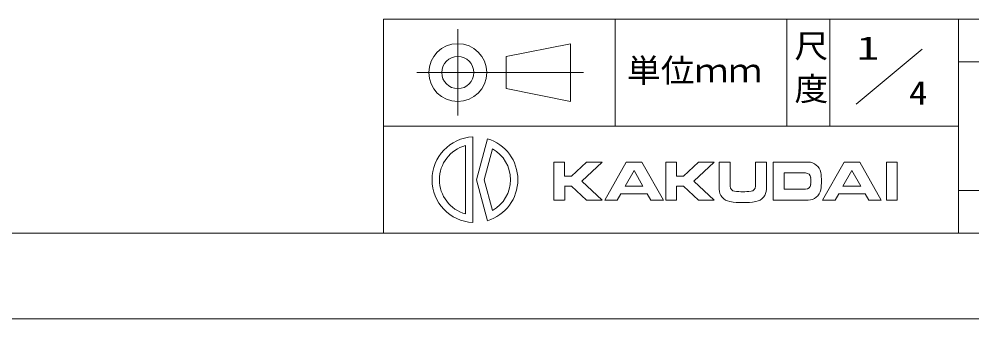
# Model space of a CAD drawing. Units: millimetres on the paper. Extents: x -210 to 210, y -148 to 148.
# Drawn here: x -29.7 to 81.4, y -148.5 to -113.5 of the extents above; entities that cross this region are included whole.
import ezdxf
from ezdxf.enums import TextEntityAlignment as Align

# ---------------------------------------------------------------- set-up
doc = ezdxf.new("R2010")
doc.units = ezdxf.units.MM
doc.linetypes.add('USER1', pattern=[50.8, 31.75, -6.35, 6.35, -6.35])
for name, color, linetype, lineweight in [('0-0_0', 7, 'Continuous', 15), ('0-1_DEFPOINTS', 7, 'Continuous', 15), ('0-2_CLASS1', 7, 'Continuous', 15)]:
    doc.layers.add(name, color=color, linetype=linetype, lineweight=lineweight)
doc.styles.add('ＭＳ ゴシック', font='')
doc.styles.get('ＭＳ ゴシック').set_extended_font_data('MS Gothic')

# ---------------------------------------------------------------- blocks, each defined once
blk = doc.blocks.new('KAKUDAI-2')
at = {"layer": '0-0_0'}
for p, q in [((0, 4.437), (1.243, 4.437)), ((0, 4.437), (0, 0)), ((1.243, 4.437), (1.243, 2.81)), ((2.042, 2.81), (3.787, 4.437)), ((3.228, 2.219), (5.608, 4.438)), ((3.787, 4.437), (5.609, 4.437)), ((5.904, 0), (8.419, 4.437)), ((8.29, 1.626), (9.33, 3.462)), ((8.419, 4.437), (10.238, 4.437)), ((10.369, 1.627), (9.329, 3.463)), ((12.753, 0), (10.238, 4.437)), ((13.048, 4.437), (13.048, 0)), ((13.049, 4.437), (14.291, 4.437)), ((14.291, 4.437), (14.291, 2.81)), ((15.089, 2.811), (16.834, 4.438)), ((16.277, 2.218), (18.657, 4.437)), ((16.835, 4.437), (18.657, 4.437)), ((19.249, 4.437), (19.249, 1.289)), ((19.249, 4.437), (20.521, 4.437)), ((20.52, 4.437), (20.52, 1.622)), ((23.479, 4.437), (24.751, 4.437)), ((23.479, 4.437), (23.479, 1.622)), ((24.75, 4.437), (24.75, 1.289)), ((25.549, 4.437), (25.549, 0)), ((25.549, 4.437), (29.622, 4.437)), ((31.288, 0), (33.802, 4.437)), ((33.672, 1.627), (34.712, 3.462)), ((33.803, 4.437), (35.622, 4.437)), ((35.752, 1.627), (34.712, 3.462)), ((38.136, 0), (35.622, 4.437)), ((38.728, 4.437), (38.728, 0)), ((38.728, 4.437), (40, 4.437)), ((40, 4.437), (40, 0)), ((1.243, 2.81), (2.042, 2.81)), ((14.291, 2.81), (15.089, 2.81)), ((26.821, 3.165), (26.821, 1.272)), ((26.821, 3.165), (29.318, 3.165)), ((1.243, 1.627), (2.042, 1.627)), ((1.244, 1.627), (1.244, 0)), ((2.042, 1.627), (3.787, 0)), ((3.229, 2.219), (5.609, 0)), ((8.289, 1.627), (10.369, 1.627)), ((14.291, 1.627), (14.291, 0)), ((14.291, 1.627), (15.09, 1.627)), ((15.09, 1.627), (16.835, 0)), ((16.277, 2.219), (18.657, 0)), ((26.821, 1.272), (29.318, 1.272)), ((33.672, 1.627), (35.752, 1.627)), ((0, 0), (1.243, 0)), ((3.787, 0), (5.609, 0)), ((5.905, 0), (7.367, 0)), ((7.367, 0), (7.786, 0.739)), ((7.786, 0.739), (10.872, 0.739)), ((11.291, 0), (10.872, 0.74)), ((11.291, 0), (12.753, 0)), ((13.049, 0), (14.291, 0)), ((16.835, 0), (18.657, 0)), ((25.549, 0), (29.622, 0)), ((31.288, 0), (32.75, 0)), ((32.75, 0), (33.17, 0.739)), ((33.169, 0.739), (36.255, 0.739)), ((36.674, 0), (36.255, 0.74)), ((36.674, 0), (38.136, 0)), ((38.728, 0), (40, 0))]:
    blk.add_line(p, q, dxfattribs=at)
for centre, radius, start, end in [((29.622, 2.958), 1.479, 10.67193, 89.99998), ((29.318, 2.574), 0.592, 5.59873, 89.99998), ((25.697, 2.219), 4.23, 354.40127, 5.59873), ((25.697, 2.219), 5.473, 349.32807, 10.67193), ((20.728, 1.289), 1.479, 179.99996, 260.45071), ((21.112, 1.622), 0.592, 179.99996, 263.00092), ((22.887, 1.622), 0.592, 276.99903, 0), ((23.272, 1.289), 1.479, 279.54926, 0), ((29.318, 1.864), 0.592, 270.00002, 354.40127), ((29.622, 1.479), 1.479, 270.00002, 349.32807), ((22, 8.851), 7.875, 263.00097, 276.99901), ((22, 8.851), 9.147, 260.45074, 279.54923)]:
    blk.add_arc(centre, radius, start, end, dxfattribs=at)
blk = doc.blocks.new('KAKUDAI-3')
at = {"layer": '0-0_0'}
for p, q in [((-0.24, 4.994), (-0.24, -4.994)), ((0.18, 0), (1.461, 4.782)), ((-1.1, 3.991), (-1.1, -3.991)), ((1.07, 0), (2.036, 3.605)), ((1.461, -4.782), (0.18, 0)), ((2.036, -3.605), (1.07, 0))]:
    blk.add_line(p, q, dxfattribs=at)
for radius, start, end in [(5, 92.75126, 267.24875), (5, 286.99276, 73.00724), (4.14, 105.40858, 254.59142), (4.14, 299.46131, 60.53868)]:
    blk.add_arc((0, 0), radius, start, end, dxfattribs=at)

msp = doc.modelspace()

# ---------------------------------------------------------------- linework, layer by layer
at = {"layer": '0-1_DEFPOINTS'}
msp.add_line((-210, -148.5), (210, -148.5), dxfattribs=at)
at = {"layer": '0-2_CLASS1'}
for p, q in [((12.8, -113.5), (140, -113.5)), ((12.8, -113.5), (12.8, -138.5)), ((39.8, -113.5), (39.8, -126)), ((59.8, -113.5), (59.8, -126)), ((64.8, -113.5), (64.8, -126)), ((79.8, -113.5), (79.8, -138.5)), ((27.084, -117.875), (34.584, -116.375)), ((34.584, -116.375), (34.584, -123.125)), ((75.582, -117.015), (67.879, -123.434)), ((27.084, -117.875), (27.084, -121.625)), ((79.8, -118.5), (124.8, -118.5)), ((27.084, -121.625), (34.584, -123.125)), ((12.8, -126), (79.8, -126)), ((79.8, -133.5), (124.8, -133.5)), ((-195, -138.5), (200, -138.5))]:
    msp.add_line(p, q, dxfattribs=at)
at = {"layer": '0-2_CLASS1', "linetype": 'USER1'}
for p, q in [((21.459, -114.677), (21.459, -124.753)), ((16.691, -119.75), (36.125, -119.75))]:
    msp.add_line(p, q, dxfattribs=at)
at = {"layer": '0-2_CLASS1'}
for radius in [3.375, 1.875]:
    msp.add_circle((21.459, -119.75), radius, dxfattribs=at)

# ---------------------------------------------------------------- block references
for name, p in [('KAKUDAI-3', (23.459, -132.25)), ('KAKUDAI-2', (32.67, -134.631))]:
    msp.add_blockref(name, p, dxfattribs=at)

# ---------------------------------------------------------------- texts
at = {"layer": '0-2_CLASS1', "style": 'ＭＳ ゴシック'}
for s, width, p in [('尺', 1.05, (60.69, -118.845)), ('1', 1.4, (67.937, -119.083)), ('単位ｍｍ', 1.05, (41.174, -121.701)), ('度', 1.05, (60.69, -123.845)), ('4', 1.15, (74.037, -124.32))]:
    msp.add_text(s, height=2.749, dxfattribs=dict(at, width=width)).set_placement(p, align=Align.BOTTOM_LEFT)

doc.saveas('drawing.dxf')
